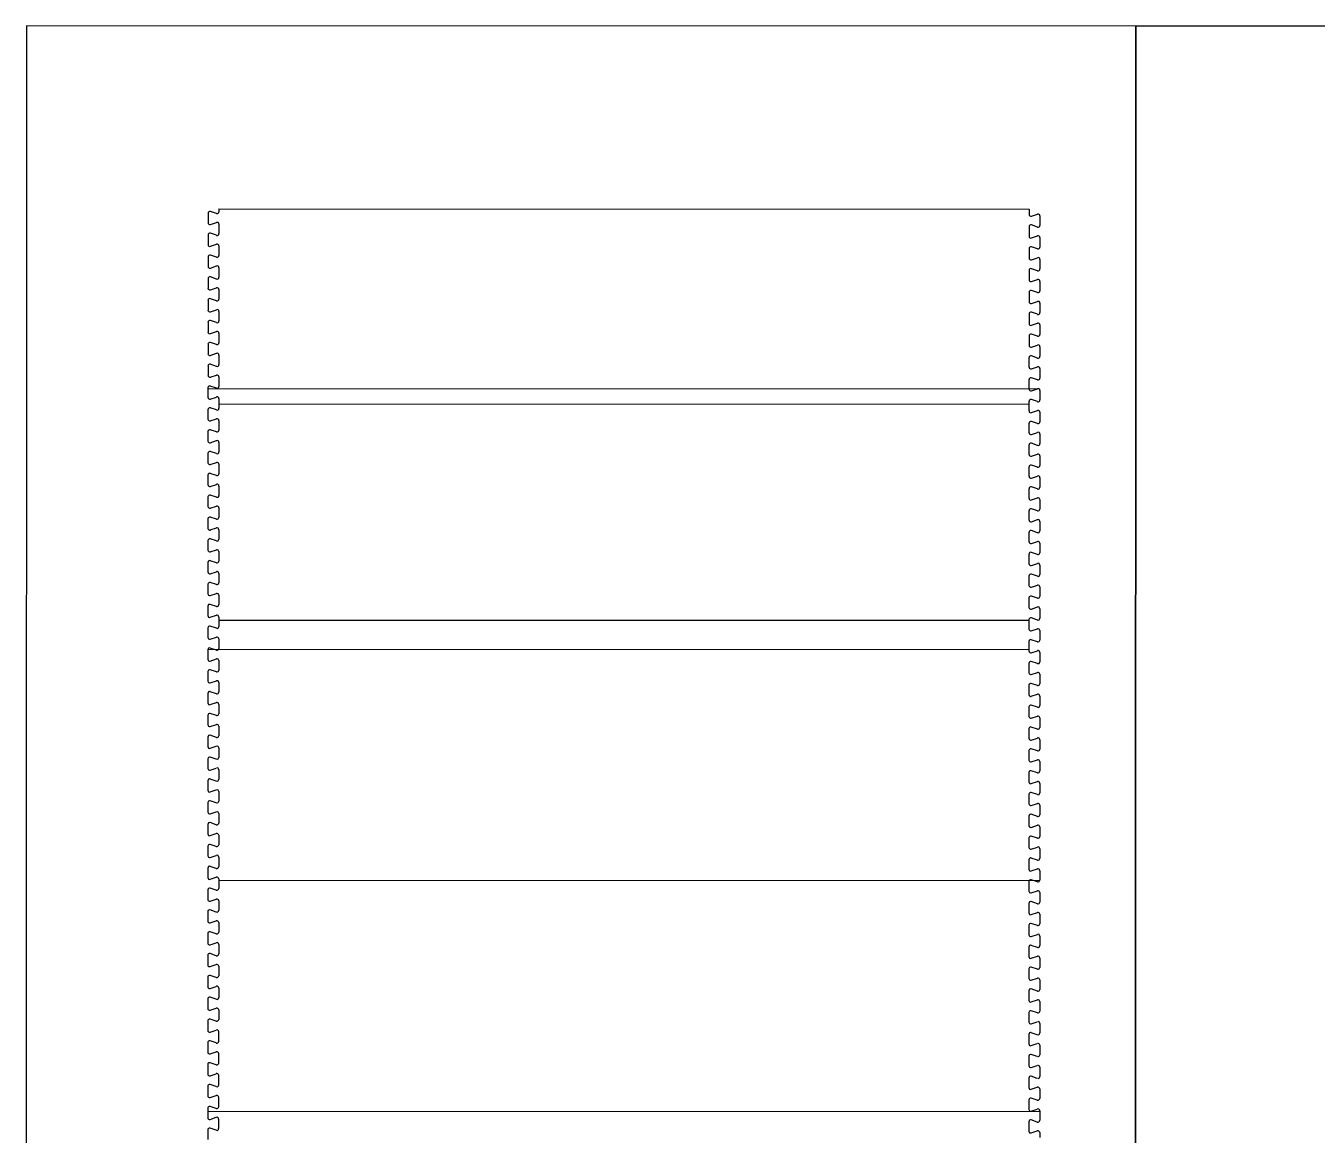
# Model space of a CAD drawing. Extents: x -47.4 to 49.1, y -49.9 to 45.6.
# Drawn here: x 2.61 to 16.58, y 31.89 to 43.9 of the extents above; entities that cross this region are included whole.
import ezdxf

# ---------------------------------------------------------------- set-up
doc = ezdxf.new("R2010")
doc.units = 0
for name, color, linetype in [('CUT', 5, 'CONTINUOUS'), ('DEFAULT', 7, 'CONTINUOUS'), ('SCORE', 1, 'CONTINUOUS')]:
    doc.layers.add(name, color=color, linetype=linetype)

msp = doc.modelspace()

# ---------------------------------------------------------------- linework, layer by layer
at = {"layer": 'CUT'}
for p, q in [((4.699, 41.919), (4.699, 41.887)), ((4.699, 41.919), (13.463, 41.916)), ((13.463, 41.916), (13.463, 41.858)), ((4.581, 41.871), (4.581, 41.769)), ((4.673, 41.868), (4.607, 41.89)), ((4.607, 41.75), (4.673, 41.772)), ((13.489, 41.84), (13.555, 41.862)), ((13.581, 41.843), (13.581, 41.792)), ((13.581, 41.792), (13.581, 41.74)), ((4.581, 41.635), (4.581, 41.532)), ((4.673, 41.632), (4.607, 41.654)), ((4.699, 41.753), (4.699, 41.702)), ((4.699, 41.702), (4.699, 41.65)), ((13.463, 41.725), (13.463, 41.622)), ((13.555, 41.721), (13.489, 41.744)), ((4.607, 41.514), (4.673, 41.536)), ((4.699, 41.517), (4.699, 41.466)), ((13.489, 41.603), (13.555, 41.625)), ((13.555, 41.485), (13.489, 41.507)), ((13.581, 41.607), (13.581, 41.555)), ((13.581, 41.555), (13.581, 41.504)), ((4.581, 41.399), (4.581, 41.296)), ((4.673, 41.396), (4.607, 41.418)), ((4.699, 41.466), (4.699, 41.414)), ((13.463, 41.489), (13.463, 41.386)), ((13.489, 41.367), (13.555, 41.389)), ((13.581, 41.371), (13.581, 41.319)), ((4.607, 41.277), (4.673, 41.3)), ((4.699, 41.281), (4.699, 41.229)), ((4.699, 41.229), (4.699, 41.178)), ((13.463, 41.252), (13.463, 41.15)), ((13.555, 41.249), (13.489, 41.271)), ((13.581, 41.319), (13.581, 41.268)), ((4.581, 41.163), (4.581, 41.06)), ((4.673, 41.159), (4.607, 41.181)), ((13.489, 41.131), (13.555, 41.153)), ((13.581, 41.134), (13.581, 41.083)), ((13.581, 41.083), (13.581, 41.031)), ((4.607, 41.041), (4.673, 41.063)), ((4.673, 40.923), (4.607, 40.945)), ((4.699, 41.045), (4.699, 40.993)), ((4.699, 40.993), (4.699, 40.942)), ((13.463, 41.016), (13.463, 40.913)), ((13.555, 41.013), (13.489, 41.035)), ((4.581, 40.927), (4.581, 40.824)), ((4.607, 40.805), (4.673, 40.827)), ((4.699, 40.808), (4.699, 40.757)), ((13.489, 40.895), (13.555, 40.917)), ((13.555, 40.777), (13.489, 40.799)), ((13.581, 40.898), (13.581, 40.847)), ((13.581, 40.847), (13.581, 40.795)), ((4.581, 40.69), (4.581, 40.587)), ((4.673, 40.687), (4.607, 40.709)), ((4.699, 40.757), (4.699, 40.706)), ((13.463, 40.78), (13.463, 40.677)), ((13.488, 40.658), (13.555, 40.681)), ((13.581, 40.662), (13.581, 40.61)), ((4.607, 40.569), (4.673, 40.591)), ((4.699, 40.572), (4.699, 40.521)), ((4.699, 40.521), (4.699, 40.469)), ((13.463, 40.544), (13.463, 40.441)), ((13.555, 40.54), (13.488, 40.562)), ((13.581, 40.61), (13.581, 40.559)), ((4.581, 40.454), (4.581, 40.351)), ((4.673, 40.451), (4.607, 40.473)), ((13.488, 40.422), (13.555, 40.444)), ((13.581, 40.426), (13.581, 40.374)), ((13.581, 40.374), (13.581, 40.323)), ((4.606, 40.333), (4.673, 40.355)), ((4.673, 40.214), (4.606, 40.237)), ((4.699, 40.336), (4.699, 40.285)), ((4.699, 40.285), (4.699, 40.233)), ((13.462, 40.308), (13.462, 40.205)), ((13.555, 40.304), (13.488, 40.326)), ((4.581, 40.218), (4.581, 40.115)), ((4.606, 40.096), (4.673, 40.118)), ((4.699, 40.1), (4.699, 40.048)), ((13.488, 40.186), (13.555, 40.208)), ((13.581, 40.189), (13.581, 40.138)), ((13.581, 40.138), (13.581, 40.087)), ((4.58, 39.982), (4.58, 39.879)), ((4.673, 39.978), (4.606, 40)), ((4.699, 40.048), (4.699, 39.997)), ((13.462, 40.071), (13.462, 39.968)), ((13.555, 40.068), (13.488, 40.09)), ((13.488, 39.95), (13.555, 39.972)), ((13.58, 39.953), (13.58, 39.902)), ((4.606, 39.86), (4.673, 39.882)), ((4.699, 39.864), (4.699, 39.812)), ((13.462, 39.835), (13.462, 39.732)), ((13.555, 39.832), (13.488, 39.854)), ((13.58, 39.902), (13.58, 39.85)), ((4.58, 39.745), (4.58, 39.643)), ((4.673, 39.742), (4.606, 39.764)), ((4.699, 39.812), (4.699, 39.761)), ((13.488, 39.714), (13.554, 39.736)), ((13.58, 39.717), (13.58, 39.666)), ((4.606, 39.624), (4.673, 39.646)), ((4.698, 39.627), (4.698, 39.576)), ((4.698, 39.576), (4.698, 39.524)), ((13.462, 39.599), (13.462, 39.496)), ((13.554, 39.595), (13.488, 39.618)), ((13.58, 39.666), (13.58, 39.614)), ((4.58, 39.509), (4.58, 39.406)), ((4.673, 39.506), (4.606, 39.528)), ((4.606, 39.388), (4.673, 39.41)), ((13.488, 39.477), (13.554, 39.499)), ((13.58, 39.481), (13.58, 39.429)), ((13.58, 39.429), (13.58, 39.378)), ((4.58, 39.273), (4.58, 39.17)), ((4.672, 39.27), (4.606, 39.292)), ((4.698, 39.391), (4.698, 39.34)), ((4.698, 39.34), (4.698, 39.288)), ((13.462, 39.363), (13.462, 39.26)), ((13.554, 39.359), (13.488, 39.381)), ((13.488, 39.241), (13.554, 39.263)), ((4.606, 39.151), (4.672, 39.174)), ((4.698, 39.155), (4.698, 39.103)), ((13.462, 39.126), (13.462, 39.024)), ((13.554, 39.123), (13.488, 39.145)), ((13.58, 39.245), (13.58, 39.193)), ((13.58, 39.193), (13.58, 39.142)), ((4.58, 39.037), (4.58, 38.934)), ((4.672, 39.033), (4.606, 39.055)), ((4.698, 39.103), (4.698, 39.052)), ((13.488, 39.005), (13.554, 39.027)), ((13.58, 39.008), (13.58, 38.957)), ((4.606, 38.915), (4.672, 38.937)), ((4.698, 38.919), (4.698, 38.867)), ((4.698, 38.867), (4.698, 38.816)), ((13.462, 38.89), (13.462, 38.787)), ((13.554, 38.887), (13.488, 38.909)), ((13.58, 38.957), (13.58, 38.905)), ((4.58, 38.801), (4.58, 38.698)), ((4.672, 38.797), (4.606, 38.819)), ((4.606, 38.679), (4.672, 38.701)), ((13.488, 38.769), (13.554, 38.791)), ((13.58, 38.772), (13.58, 38.721)), ((13.58, 38.721), (13.58, 38.669)), ((4.58, 38.564), (4.58, 38.461)), ((4.672, 38.561), (4.606, 38.583)), ((4.698, 38.682), (4.698, 38.631)), ((4.698, 38.631), (4.698, 38.58)), ((13.462, 38.654), (13.462, 38.551)), ((13.554, 38.651), (13.488, 38.673)), ((4.606, 38.443), (4.672, 38.465)), ((4.698, 38.446), (4.698, 38.395)), ((13.462, 38.418), (13.462, 38.315)), ((13.488, 38.532), (13.554, 38.555)), ((13.554, 38.414), (13.488, 38.436)), ((13.58, 38.536), (13.58, 38.484)), ((13.58, 38.484), (13.58, 38.433)), ((4.58, 38.328), (4.58, 38.225)), ((4.672, 38.325), (4.606, 38.347)), ((4.698, 38.395), (4.698, 38.343)), ((13.488, 38.296), (13.554, 38.318)), ((13.58, 38.3), (13.58, 38.248)), ((4.606, 38.207), (4.672, 38.229)), ((4.698, 38.21), (4.698, 38.159)), ((4.698, 38.159), (4.698, 38.107)), ((13.462, 38.182), (13.462, 38.079)), ((13.554, 38.178), (13.488, 38.2)), ((13.58, 38.248), (13.58, 38.197)), ((4.58, 38.092), (4.58, 37.989)), ((4.672, 38.088), (4.606, 38.111)), ((13.488, 38.06), (13.554, 38.082)), ((13.58, 38.063), (13.58, 38.012)), ((13.58, 38.012), (13.58, 37.961)), ((4.606, 37.97), (4.672, 37.992)), ((4.672, 37.852), (4.606, 37.874)), ((4.698, 37.974), (4.698, 37.922)), ((4.698, 37.922), (4.698, 37.871)), ((13.462, 37.945), (13.462, 37.843)), ((13.554, 37.942), (13.488, 37.964)), ((4.58, 37.856), (4.58, 37.753)), ((4.606, 37.734), (4.672, 37.756)), ((4.698, 37.738), (4.698, 37.686)), ((13.488, 37.824), (13.554, 37.846)), ((13.554, 37.706), (13.488, 37.728)), ((13.58, 37.827), (13.58, 37.776)), ((13.58, 37.776), (13.58, 37.724)), ((4.58, 37.619), (4.58, 37.517)), ((4.672, 37.616), (4.606, 37.638)), ((4.698, 37.686), (4.698, 37.635)), ((13.462, 37.709), (13.462, 37.606)), ((13.488, 37.588), (13.554, 37.61)), ((13.58, 37.591), (13.58, 37.54)), ((4.606, 37.498), (4.672, 37.52)), ((4.698, 37.501), (4.698, 37.45)), ((4.698, 37.45), (4.698, 37.398)), ((13.462, 37.473), (13.462, 37.37)), ((13.554, 37.469), (13.488, 37.492)), ((13.58, 37.54), (13.58, 37.488)), ((4.58, 37.383), (4.58, 37.28)), ((4.672, 37.38), (4.606, 37.402)), ((13.487, 37.351), (13.554, 37.373)), ((13.58, 37.355), (13.58, 37.303)), ((13.58, 37.303), (13.58, 37.252)), ((4.606, 37.262), (4.672, 37.284)), ((4.672, 37.144), (4.606, 37.166)), ((4.698, 37.265), (4.698, 37.214)), ((4.698, 37.214), (4.698, 37.162)), ((13.462, 37.237), (13.462, 37.134)), ((13.554, 37.233), (13.487, 37.255)), ((4.58, 37.147), (4.58, 37.044)), ((4.605, 37.025), (4.672, 37.048)), ((4.698, 37.029), (4.698, 36.977)), ((13.487, 37.115), (13.554, 37.137)), ((13.554, 36.997), (13.487, 37.019)), ((13.58, 37.119), (13.58, 37.067)), ((13.58, 37.067), (13.58, 37.016)), ((4.58, 36.911), (4.58, 36.808)), ((4.672, 36.907), (4.605, 36.929)), ((4.698, 36.977), (4.698, 36.926)), ((13.461, 37), (13.461, 36.898)), ((13.487, 36.879), (13.554, 36.901)), ((13.58, 36.882), (13.58, 36.831)), ((4.605, 36.789), (4.672, 36.811)), ((4.698, 36.793), (4.698, 36.741)), ((4.698, 36.741), (4.698, 36.69)), ((13.461, 36.764), (13.461, 36.661)), ((13.554, 36.761), (13.487, 36.783)), ((13.58, 36.831), (13.58, 36.779)), ((4.579, 36.675), (4.579, 36.572)), ((4.672, 36.671), (4.605, 36.693)), ((13.487, 36.643), (13.554, 36.665)), ((13.579, 36.646), (13.579, 36.595)), ((4.605, 36.553), (4.672, 36.575)), ((4.698, 36.556), (4.698, 36.505)), ((4.698, 36.505), (4.698, 36.454)), ((13.461, 36.528), (13.461, 36.425)), ((13.554, 36.525), (13.487, 36.547)), ((13.579, 36.595), (13.579, 36.543)), ((4.579, 36.438), (4.579, 36.335)), ((4.672, 36.435), (4.605, 36.457)), ((4.605, 36.317), (4.672, 36.339)), ((13.487, 36.407), (13.553, 36.429)), ((13.579, 36.41), (13.579, 36.358)), ((13.579, 36.358), (13.579, 36.307)), ((4.579, 36.202), (4.579, 36.099)), ((4.672, 36.199), (4.605, 36.221)), ((4.697, 36.32), (4.697, 36.269)), ((4.697, 36.269), (4.697, 36.217)), ((13.461, 36.292), (13.461, 36.189)), ((13.553, 36.288), (13.487, 36.31)), ((13.487, 36.17), (13.553, 36.192)), ((4.605, 36.081), (4.671, 36.103)), ((4.697, 36.084), (4.697, 36.033)), ((13.461, 36.056), (13.461, 35.953)), ((13.553, 36.052), (13.487, 36.074)), ((13.579, 36.174), (13.579, 36.122)), ((13.579, 36.122), (13.579, 36.071)), ((4.579, 35.966), (4.579, 35.863)), ((4.671, 35.962), (4.605, 35.985)), ((4.697, 36.033), (4.697, 35.981)), ((13.487, 35.934), (13.553, 35.956)), ((13.579, 35.937), (13.579, 35.886)), ((4.605, 35.844), (4.671, 35.866)), ((4.697, 35.848), (4.697, 35.796)), ((4.697, 35.796), (4.697, 35.745)), ((13.461, 35.819), (13.461, 35.717)), ((13.553, 35.816), (13.487, 35.838)), ((13.579, 35.886), (13.579, 35.835)), ((4.579, 35.73), (4.579, 35.627)), ((4.671, 35.726), (4.605, 35.748)), ((4.605, 35.608), (4.671, 35.63)), ((13.487, 35.698), (13.553, 35.72)), ((13.579, 35.701), (13.579, 35.65)), ((13.579, 35.65), (13.579, 35.598)), ((4.579, 35.493), (4.579, 35.391)), ((4.671, 35.49), (4.605, 35.512)), ((4.697, 35.612), (4.697, 35.56)), ((4.697, 35.56), (4.697, 35.509)), ((13.461, 35.583), (13.461, 35.48)), ((13.553, 35.58), (13.487, 35.602)), ((13.487, 35.462), (13.553, 35.484)), ((4.605, 35.372), (4.671, 35.394)), ((4.697, 35.375), (4.697, 35.324)), ((13.461, 35.347), (13.461, 35.244)), ((13.553, 35.343), (13.487, 35.366)), ((13.579, 35.465), (13.579, 35.414)), ((13.579, 35.414), (13.579, 35.362)), ((4.579, 35.257), (4.579, 35.154)), ((4.671, 35.254), (4.605, 35.276)), ((4.697, 35.324), (4.697, 35.272)), ((13.487, 35.225), (13.553, 35.247)), ((13.579, 35.229), (13.579, 35.177)), ((4.605, 35.136), (4.671, 35.158)), ((4.697, 35.139), (4.697, 35.088)), ((4.697, 35.088), (4.697, 35.036)), ((13.461, 35.111), (13.461, 35.008)), ((13.553, 35.107), (13.487, 35.129)), ((13.579, 35.177), (13.579, 35.126)), ((4.579, 35.021), (4.579, 34.918)), ((4.671, 35.018), (4.605, 35.04)), ((13.487, 34.989), (13.553, 35.011)), ((13.579, 34.993), (13.579, 34.941)), ((13.579, 34.941), (13.579, 34.89)), ((4.579, 34.785), (4.579, 34.682)), ((4.605, 34.9), (4.671, 34.922)), ((4.671, 34.781), (4.605, 34.803)), ((4.697, 34.903), (4.697, 34.851)), ((4.697, 34.851), (4.697, 34.8)), ((13.461, 34.875), (13.461, 34.772)), ((13.553, 34.871), (13.487, 34.893)), ((4.605, 34.663), (4.671, 34.685)), ((4.697, 34.667), (4.697, 34.615)), ((13.487, 34.753), (13.553, 34.775)), ((13.553, 34.635), (13.487, 34.657)), ((13.579, 34.756), (13.579, 34.705)), ((13.579, 34.705), (13.579, 34.654)), ((4.579, 34.549), (4.579, 34.446)), ((4.671, 34.545), (4.605, 34.567)), ((4.697, 34.615), (4.697, 34.564)), ((13.461, 34.638), (13.461, 34.535)), ((13.487, 34.517), (13.553, 34.539)), ((13.579, 34.52), (13.579, 34.469)), ((4.605, 34.427), (4.671, 34.449)), ((4.697, 34.43), (4.697, 34.379)), ((4.697, 34.379), (4.697, 34.328)), ((13.461, 34.402), (13.461, 34.299)), ((13.553, 34.399), (13.487, 34.421)), ((13.579, 34.469), (13.579, 34.417)), ((4.579, 34.312), (4.579, 34.21)), ((4.671, 34.309), (4.605, 34.331)), ((13.487, 34.281), (13.553, 34.303)), ((13.579, 34.284), (13.579, 34.232)), ((13.579, 34.232), (13.579, 34.181)), ((4.605, 34.191), (4.671, 34.213)), ((4.671, 34.073), (4.605, 34.095)), ((4.697, 34.194), (4.697, 34.143)), ((4.697, 34.143), (4.697, 34.091)), ((13.461, 34.166), (13.461, 34.063)), ((13.553, 34.162), (13.487, 34.185)), ((4.579, 34.076), (4.579, 33.973)), ((4.605, 33.955), (4.671, 33.977)), ((4.697, 33.958), (4.697, 33.907)), ((13.486, 34.044), (13.553, 34.066)), ((13.553, 33.926), (13.486, 33.948)), ((13.579, 34.048), (13.579, 33.996)), ((13.579, 33.996), (13.579, 33.945)), ((4.579, 33.84), (4.579, 33.737)), ((4.671, 33.836), (4.605, 33.859)), ((4.697, 33.907), (4.697, 33.855)), ((13.461, 33.93), (13.46, 33.827)), ((13.486, 33.808), (13.553, 33.83)), ((13.579, 33.811), (13.579, 33.76)), ((4.604, 33.718), (4.671, 33.74)), ((4.697, 33.722), (4.697, 33.67)), ((4.697, 33.67), (4.697, 33.619)), ((13.46, 33.693), (13.46, 33.591)), ((13.553, 33.69), (13.486, 33.712)), ((13.579, 33.76), (13.579, 33.709)), ((4.579, 33.604), (4.579, 33.501)), ((4.671, 33.6), (4.604, 33.622)), ((13.486, 33.572), (13.553, 33.594)), ((13.579, 33.575), (13.579, 33.524)), ((4.604, 33.482), (4.671, 33.504)), ((4.697, 33.486), (4.697, 33.434)), ((4.697, 33.434), (4.697, 33.383)), ((13.46, 33.457), (13.46, 33.354)), ((13.553, 33.454), (13.486, 33.476)), ((13.579, 33.524), (13.578, 33.472)), ((4.578, 33.367), (4.578, 33.265)), ((4.671, 33.364), (4.604, 33.386)), ((4.604, 33.246), (4.671, 33.268)), ((4.697, 33.249), (4.697, 33.198)), ((13.486, 33.336), (13.553, 33.358)), ((13.578, 33.339), (13.578, 33.288)), ((13.578, 33.288), (13.578, 33.236)), ((4.578, 33.131), (4.578, 33.028)), ((4.671, 33.128), (4.604, 33.15)), ((4.697, 33.198), (4.697, 33.146)), ((13.46, 33.221), (13.46, 33.118)), ((13.553, 33.218), (13.486, 33.24)), ((13.486, 33.099), (13.552, 33.122)), ((4.604, 33.01), (4.671, 33.032)), ((4.696, 33.013), (4.696, 32.962)), ((13.46, 32.985), (13.46, 32.882)), ((13.552, 32.981), (13.486, 33.003)), ((13.578, 33.103), (13.578, 33.051)), ((13.578, 33.051), (13.578, 33)), ((4.578, 32.895), (4.578, 32.792)), ((4.671, 32.892), (4.604, 32.914)), ((4.696, 32.962), (4.696, 32.91)), ((13.486, 32.863), (13.552, 32.885)), ((13.578, 32.867), (13.578, 32.815)), ((4.604, 32.774), (4.67, 32.796)), ((4.696, 32.777), (4.696, 32.725)), ((4.696, 32.725), (4.696, 32.674)), ((13.46, 32.749), (13.46, 32.646)), ((13.552, 32.745), (13.486, 32.767)), ((13.578, 32.815), (13.578, 32.764)), ((4.578, 32.659), (4.578, 32.556)), ((4.67, 32.655), (4.604, 32.678)), ((4.604, 32.537), (4.67, 32.559)), ((13.486, 32.627), (13.552, 32.649)), ((13.578, 32.63), (13.578, 32.579)), ((13.578, 32.579), (13.578, 32.528)), ((4.578, 32.423), (4.578, 32.32)), ((4.67, 32.419), (4.604, 32.441)), ((4.696, 32.541), (4.696, 32.489)), ((4.696, 32.489), (4.696, 32.438)), ((13.46, 32.512), (13.46, 32.409)), ((13.552, 32.509), (13.486, 32.531)), ((13.486, 32.391), (13.552, 32.413)), ((4.604, 32.301), (4.67, 32.323)), ((4.696, 32.304), (4.696, 32.253)), ((13.46, 32.276), (13.46, 32.173)), ((13.552, 32.273), (13.486, 32.295)), ((13.578, 32.394), (13.578, 32.343)), ((13.578, 32.343), (13.578, 32.291)), ((4.578, 32.186), (4.578, 32.084)), ((13.578, 32.146), (4.578, 32.149)), ((4.67, 32.183), (4.604, 32.205)), ((4.696, 32.253), (4.696, 32.202)), ((13.486, 32.155), (13.552, 32.177)), ((13.578, 32.158), (13.578, 32.107)), ((4.604, 32.065), (4.67, 32.087)), ((4.696, 32.068), (4.696, 32.017)), ((4.696, 32.017), (4.696, 31.965)), ((13.46, 32.04), (13.46, 31.937)), ((13.552, 32.036), (13.486, 32.059)), ((13.578, 32.107), (13.578, 32.055)), ((4.578, 31.95), (4.578, 31.847)), ((4.67, 31.947), (4.604, 31.969)), ((13.486, 31.918), (13.552, 31.94)), ((13.578, 31.922), (13.578, 31.87))]:
    msp.add_line(p, q, dxfattribs=at)
for centre, start, end in [((4.601, 41.871), 71.5476, 179.9825), ((4.679, 41.887), 251.5476, 359.9825), ((4.679, 41.753), 359.9825, 108.4175), ((13.483, 41.858), 179.9825, 288.4175), ((13.561, 41.843), 359.9825, 108.4175), ((4.601, 41.769), 179.9825, 288.4175), ((4.601, 41.635), 71.5476, 179.9825), ((4.679, 41.65), 251.5476, 359.9825), ((13.483, 41.725), 71.5476, 179.9825), ((13.561, 41.74), 251.5476, 359.9825), ((4.601, 41.532), 179.9825, 288.4175), ((4.679, 41.517), 359.9825, 108.4175), ((13.483, 41.622), 179.9825, 288.4175), ((13.483, 41.489), 71.5476, 179.9825), ((13.561, 41.607), 359.9825, 108.4175), ((13.561, 41.504), 251.5476, 359.9825), ((4.601, 41.399), 71.5476, 179.9825), ((4.679, 41.414), 251.5476, 359.9825), ((13.482, 41.386), 179.9825, 288.4175), ((13.561, 41.371), 359.9825, 108.4175), ((4.601, 41.296), 179.9825, 288.4175), ((4.679, 41.281), 359.9825, 108.4175), ((13.482, 41.252), 71.5476, 179.9825), ((13.561, 41.268), 251.5476, 359.9825), ((4.601, 41.163), 71.5476, 179.9825), ((4.679, 41.178), 251.5476, 359.9825), ((13.482, 41.15), 179.9825, 288.4175), ((13.561, 41.134), 359.9825, 108.4175), ((4.6, 41.06), 179.9825, 288.4175), ((4.6, 40.927), 71.5476, 179.9825), ((4.679, 41.045), 359.9825, 108.4175), ((4.679, 40.942), 251.5476, 359.9825), ((13.482, 41.016), 71.5476, 179.9825), ((13.561, 41.031), 251.5476, 359.9825), ((4.6, 40.824), 179.9825, 288.4175), ((4.679, 40.808), 359.9825, 108.4175), ((13.482, 40.913), 179.9825, 288.4175), ((13.482, 40.78), 71.5476, 179.9825), ((13.561, 40.898), 359.9825, 108.4175), ((13.561, 40.795), 251.5476, 359.9825), ((4.6, 40.69), 71.5476, 179.9825), ((4.679, 40.706), 251.5476, 359.9825), ((13.482, 40.677), 179.9825, 288.4175), ((13.561, 40.662), 359.9825, 108.4175), ((4.6, 40.587), 179.9825, 288.4175), ((4.679, 40.572), 359.9825, 108.4175), ((13.482, 40.544), 71.5476, 179.9825), ((13.561, 40.559), 251.5476, 359.9825), ((4.6, 40.454), 71.5476, 179.9825), ((4.679, 40.469), 251.5476, 359.9825), ((13.482, 40.441), 179.9825, 288.4175), ((13.561, 40.426), 359.9825, 108.4175), ((4.6, 40.351), 179.9825, 288.4175), ((4.6, 40.218), 71.5476, 179.9825), ((4.679, 40.336), 359.9825, 108.4175), ((4.679, 40.233), 251.5476, 359.9825), ((13.482, 40.308), 71.5476, 179.9825), ((13.561, 40.323), 251.5476, 359.9825), ((4.6, 40.115), 179.9825, 288.4175), ((4.679, 40.1), 359.9825, 108.4175), ((13.482, 40.205), 179.9825, 288.4175), ((13.561, 40.189), 359.9825, 108.4175), ((4.6, 39.982), 71.5476, 179.9825), ((4.679, 39.997), 251.5476, 359.9825), ((13.482, 40.071), 71.5476, 179.9825), ((13.482, 39.968), 179.9825, 288.4175), ((13.561, 40.087), 251.5476, 359.9825), ((13.561, 39.953), 359.9825, 108.4175), ((4.6, 39.879), 179.9825, 288.4175), ((4.679, 39.864), 359.9825, 108.4175), ((13.482, 39.835), 71.5476, 179.9825), ((13.561, 39.85), 251.5476, 359.9825), ((4.6, 39.745), 71.5476, 179.9825), ((4.679, 39.761), 251.5476, 359.9825), ((13.482, 39.732), 179.9825, 288.4175), ((13.561, 39.717), 359.9825, 108.4175), ((4.6, 39.643), 179.9825, 288.4175), ((4.679, 39.627), 359.9825, 108.4175), ((13.482, 39.599), 71.5476, 179.9825), ((13.561, 39.614), 251.5476, 359.9825), ((4.6, 39.509), 71.5476, 179.9825), ((4.6, 39.406), 179.9825, 288.4175), ((4.679, 39.524), 251.5476, 359.9825), ((4.679, 39.391), 359.9825, 108.4175), ((13.482, 39.496), 179.9825, 288.4175), ((13.561, 39.481), 359.9825, 108.4175), ((4.6, 39.273), 71.5476, 179.9825), ((4.679, 39.288), 251.5476, 359.9825), ((13.482, 39.363), 71.5476, 179.9825), ((13.482, 39.26), 179.9825, 288.4175), ((13.561, 39.378), 251.5476, 359.9825), ((13.561, 39.245), 359.9825, 108.4175), ((4.6, 39.17), 179.9825, 288.4175), ((4.679, 39.155), 359.9825, 108.4175), ((13.482, 39.126), 71.5476, 179.9825), ((13.561, 39.142), 251.5476, 359.9825), ((4.6, 39.037), 71.5476, 179.9825), ((4.679, 39.052), 251.5476, 359.9825), ((13.482, 39.024), 179.9825, 288.4175), ((13.561, 39.008), 359.9825, 108.4175), ((4.6, 38.934), 179.9825, 288.4175), ((4.679, 38.919), 359.9825, 108.4175), ((13.482, 38.89), 71.5476, 179.9825), ((13.56, 38.905), 251.5476, 359.9825), ((4.6, 38.801), 71.5476, 179.9825), ((4.6, 38.698), 179.9825, 288.4175), ((4.679, 38.816), 251.5476, 359.9825), ((4.679, 38.682), 359.9825, 108.4175), ((13.482, 38.787), 179.9825, 288.4175), ((13.56, 38.772), 359.9825, 108.4175), ((4.6, 38.564), 71.5476, 179.9825), ((4.678, 38.58), 251.5476, 359.9825), ((13.482, 38.654), 71.5476, 179.9825), ((13.56, 38.669), 251.5476, 359.9825), ((4.6, 38.461), 179.9825, 288.4175), ((4.678, 38.446), 359.9825, 108.4175), ((13.482, 38.551), 179.9825, 288.4175), ((13.482, 38.418), 71.5476, 179.9825), ((13.56, 38.536), 359.9825, 108.4175), ((13.56, 38.433), 251.5476, 359.9825), ((4.6, 38.328), 71.5476, 179.9825), ((4.678, 38.343), 251.5476, 359.9825), ((13.482, 38.315), 179.9825, 288.4175), ((13.56, 38.3), 359.9825, 108.4175), ((4.6, 38.225), 179.9825, 288.4175), ((4.678, 38.21), 359.9825, 108.4175), ((13.482, 38.182), 71.5476, 179.9825), ((13.56, 38.197), 251.5476, 359.9825), ((4.6, 38.092), 71.5476, 179.9825), ((4.678, 38.107), 251.5476, 359.9825), ((13.481, 38.079), 179.9825, 288.4175), ((13.56, 38.063), 359.9825, 108.4175), ((4.6, 37.989), 179.9825, 288.4175), ((4.6, 37.856), 71.5476, 179.9825), ((4.678, 37.974), 359.9825, 108.4175), ((4.678, 37.871), 251.5476, 359.9825), ((13.481, 37.945), 71.5476, 179.9825), ((13.56, 37.961), 251.5476, 359.9825), ((4.599, 37.753), 179.9825, 288.4175), ((4.678, 37.738), 359.9825, 108.4175), ((13.481, 37.843), 179.9825, 288.4175), ((13.481, 37.709), 71.5476, 179.9825), ((13.56, 37.827), 359.9825, 108.4175), ((13.56, 37.724), 251.5476, 359.9825), ((4.599, 37.619), 71.5476, 179.9825), ((4.678, 37.635), 251.5476, 359.9825), ((13.481, 37.606), 179.9825, 288.4175), ((13.56, 37.591), 359.9825, 108.4175), ((4.599, 37.517), 179.9825, 288.4175), ((4.678, 37.501), 359.9825, 108.4175), ((13.481, 37.473), 71.5476, 179.9825), ((13.56, 37.488), 251.5476, 359.9825), ((4.599, 37.383), 71.5476, 179.9825), ((4.678, 37.398), 251.5476, 359.9825), ((13.481, 37.37), 179.9825, 288.4175), ((13.56, 37.355), 359.9825, 108.4175), ((4.599, 37.28), 179.9825, 288.4175), ((4.599, 37.147), 71.5476, 179.9825), ((4.678, 37.265), 359.9825, 108.4175), ((4.678, 37.162), 251.5476, 359.9825), ((13.481, 37.237), 71.5476, 179.9825), ((13.56, 37.252), 251.5476, 359.9825), ((4.599, 37.044), 179.9825, 288.4175), ((4.678, 37.029), 359.9825, 108.4175), ((13.481, 37), 71.5476, 179.9825), ((13.481, 37.134), 179.9825, 288.4175), ((13.56, 37.119), 359.9825, 108.4175), ((4.599, 36.911), 71.5476, 179.9825), ((4.678, 36.926), 251.5476, 359.9825), ((13.481, 36.898), 179.9825, 288.4175), ((13.56, 37.016), 251.5476, 359.9825), ((13.56, 36.882), 359.9825, 108.4175), ((4.599, 36.808), 179.9825, 288.4175), ((4.678, 36.793), 359.9825, 108.4175), ((13.481, 36.764), 71.5476, 179.9825), ((13.56, 36.779), 251.5476, 359.9825), ((4.599, 36.675), 71.5476, 179.9825), ((4.678, 36.69), 251.5476, 359.9825), ((13.481, 36.661), 179.9825, 288.4175), ((13.56, 36.646), 359.9825, 108.4175), ((4.599, 36.572), 179.9825, 288.4175), ((4.678, 36.556), 359.9825, 108.4175), ((13.481, 36.528), 71.5476, 179.9825), ((13.56, 36.543), 251.5476, 359.9825), ((4.599, 36.438), 71.5476, 179.9825), ((4.599, 36.335), 179.9825, 288.4175), ((4.678, 36.454), 251.5476, 359.9825), ((4.678, 36.32), 359.9825, 108.4175), ((13.481, 36.425), 179.9825, 288.4175), ((13.56, 36.41), 359.9825, 108.4175), ((4.599, 36.202), 71.5476, 179.9825), ((4.678, 36.217), 251.5476, 359.9825), ((13.481, 36.292), 71.5476, 179.9825), ((13.481, 36.189), 179.9825, 288.4175), ((13.56, 36.307), 251.5476, 359.9825), ((13.56, 36.174), 359.9825, 108.4175), ((4.599, 36.099), 179.9825, 288.4175), ((4.678, 36.084), 359.9825, 108.4175), ((13.481, 36.056), 71.5476, 179.9825), ((13.56, 36.071), 251.5476, 359.9825), ((4.599, 35.966), 71.5476, 179.9825), ((4.678, 35.981), 251.5476, 359.9825), ((13.481, 35.953), 179.9825, 288.4175), ((13.56, 35.937), 359.9825, 108.4175), ((4.599, 35.863), 179.9825, 288.4175), ((4.678, 35.848), 359.9825, 108.4175), ((13.481, 35.819), 71.5476, 179.9825), ((13.56, 35.835), 251.5476, 359.9825), ((4.599, 35.73), 71.5476, 179.9825), ((4.599, 35.627), 179.9825, 288.4175), ((4.678, 35.745), 251.5476, 359.9825), ((4.678, 35.612), 359.9825, 108.4175), ((13.481, 35.717), 179.9825, 288.4175), ((13.559, 35.701), 359.9825, 108.4175), ((4.599, 35.493), 71.5476, 179.9825), ((4.678, 35.509), 251.5476, 359.9825), ((13.481, 35.583), 71.5476, 179.9825), ((13.559, 35.598), 251.5476, 359.9825), ((13.559, 35.465), 359.9825, 108.4175), ((4.599, 35.391), 179.9825, 288.4175), ((4.678, 35.375), 359.9825, 108.4175), ((13.481, 35.48), 179.9825, 288.4175), ((13.481, 35.347), 71.5476, 179.9825), ((13.559, 35.362), 251.5476, 359.9825), ((4.599, 35.257), 71.5476, 179.9825), ((4.677, 35.272), 251.5476, 359.9825), ((13.481, 35.244), 179.9825, 288.4175), ((13.559, 35.229), 359.9825, 108.4175), ((4.599, 35.154), 179.9825, 288.4175), ((4.677, 35.139), 359.9825, 108.4175), ((13.481, 35.111), 71.5476, 179.9825), ((13.559, 35.126), 251.5476, 359.9825), ((4.599, 35.021), 71.5476, 179.9825), ((4.677, 35.036), 251.5476, 359.9825), ((13.481, 35.008), 179.9825, 288.4175), ((13.559, 34.993), 359.9825, 108.4175), ((4.599, 34.918), 179.9825, 288.4175), ((4.599, 34.785), 71.5476, 179.9825), ((4.677, 34.903), 359.9825, 108.4175), ((4.677, 34.8), 251.5476, 359.9825), ((13.481, 34.875), 71.5476, 179.9825), ((13.559, 34.89), 251.5476, 359.9825), ((4.599, 34.682), 179.9825, 288.4175), ((4.677, 34.667), 359.9825, 108.4175), ((13.48, 34.772), 179.9825, 288.4175), ((13.48, 34.638), 71.5476, 179.9825), ((13.559, 34.756), 359.9825, 108.4175), ((13.559, 34.654), 251.5476, 359.9825), ((4.599, 34.549), 71.5476, 179.9825), ((4.677, 34.564), 251.5476, 359.9825), ((13.48, 34.535), 179.9825, 288.4175), ((13.559, 34.52), 359.9825, 108.4175), ((4.598, 34.446), 179.9825, 288.4175), ((4.677, 34.43), 359.9825, 108.4175), ((13.48, 34.402), 71.5476, 179.9825), ((13.559, 34.417), 251.5476, 359.9825), ((4.598, 34.312), 71.5476, 179.9825), ((4.677, 34.328), 251.5476, 359.9825), ((13.48, 34.299), 179.9825, 288.4175), ((13.559, 34.284), 359.9825, 108.4175), ((4.598, 34.21), 179.9825, 288.4175), ((4.598, 34.076), 71.5476, 179.9825), ((4.677, 34.194), 359.9825, 108.4175), ((4.677, 34.091), 251.5476, 359.9825), ((13.48, 34.166), 71.5476, 179.9825), ((13.559, 34.181), 251.5476, 359.9825), ((4.598, 33.973), 179.9825, 288.4175), ((4.677, 33.958), 359.9825, 108.4175), ((13.48, 34.063), 179.9825, 288.4175), ((13.48, 33.93), 71.5476, 179.9825), ((13.559, 34.048), 359.9825, 108.4175), ((4.598, 33.84), 71.5476, 179.9825), ((4.677, 33.855), 251.5476, 359.9825), ((13.48, 33.827), 179.9825, 288.4175), ((13.559, 33.945), 251.5476, 359.9825), ((13.559, 33.811), 359.9825, 108.4175), ((4.598, 33.737), 179.9825, 288.4175), ((4.677, 33.722), 359.9825, 108.4175), ((13.48, 33.693), 71.5476, 179.9825), ((13.559, 33.709), 251.5476, 359.9825), ((4.598, 33.604), 71.5476, 179.9825), ((4.677, 33.619), 251.5476, 359.9825), ((13.48, 33.591), 179.9825, 288.4175), ((13.559, 33.575), 359.9825, 108.4175), ((4.598, 33.367), 71.5476, 179.9825), ((4.598, 33.501), 179.9825, 288.4175), ((4.677, 33.486), 359.9825, 108.4175), ((13.48, 33.457), 71.5476, 179.9825), ((13.559, 33.472), 251.5476, 359.9825), ((4.598, 33.265), 179.9825, 288.4175), ((4.677, 33.383), 251.5476, 359.9825), ((4.677, 33.249), 359.9825, 108.4175), ((13.48, 33.354), 179.9825, 288.4175), ((13.559, 33.339), 359.9825, 108.4175), ((4.598, 33.131), 71.5476, 179.9825), ((4.677, 33.146), 251.5476, 359.9825), ((13.48, 33.221), 71.5476, 179.9825), ((13.48, 33.118), 179.9825, 288.4175), ((13.559, 33.103), 359.9825, 108.4175), ((13.559, 33.236), 251.5476, 359.9825), ((4.598, 33.028), 179.9825, 288.4175), ((4.677, 33.013), 359.9825, 108.4175), ((13.48, 32.985), 71.5476, 179.9825), ((13.559, 33), 251.5476, 359.9825), ((4.598, 32.895), 71.5476, 179.9825), ((4.677, 32.91), 251.5476, 359.9825), ((13.48, 32.882), 179.9825, 288.4175), ((13.559, 32.867), 359.9825, 108.4175), ((4.598, 32.792), 179.9825, 288.4175), ((4.677, 32.777), 359.9825, 108.4175), ((13.48, 32.749), 71.5476, 179.9825), ((13.559, 32.764), 251.5476, 359.9825), ((4.598, 32.659), 71.5476, 179.9825), ((4.598, 32.556), 179.9825, 288.4175), ((4.677, 32.674), 251.5476, 359.9825), ((4.677, 32.541), 359.9825, 108.4175), ((13.48, 32.646), 179.9825, 288.4175), ((13.559, 32.63), 359.9825, 108.4175), ((4.598, 32.423), 71.5476, 179.9825), ((4.677, 32.438), 251.5476, 359.9825), ((13.48, 32.512), 71.5476, 179.9825), ((13.48, 32.409), 179.9825, 288.4175), ((13.559, 32.528), 251.5476, 359.9825), ((13.558, 32.394), 359.9825, 108.4175), ((4.598, 32.32), 179.9825, 288.4175), ((4.677, 32.304), 359.9825, 108.4175), ((13.48, 32.276), 71.5476, 179.9825), ((13.558, 32.291), 251.5476, 359.9825), ((4.598, 32.186), 71.5476, 179.9825), ((4.677, 32.202), 251.5476, 359.9825), ((13.48, 32.173), 179.9825, 288.4175), ((13.558, 32.158), 359.9825, 108.4175), ((4.598, 32.084), 179.9825, 288.4175), ((4.676, 32.068), 359.9825, 108.4175), ((13.48, 32.04), 71.5476, 179.9825), ((13.558, 32.055), 251.5476, 359.9825), ((4.598, 31.95), 71.5476, 179.9825), ((4.676, 31.965), 251.5476, 359.9825), ((13.48, 31.937), 179.9825, 288.4175), ((13.558, 31.922), 359.9825, 108.4175)]:
    msp.add_arc(centre, 0.0197, start, end, dxfattribs=at)
at = {"layer": 'DEFAULT'}
for p, q in [((2.617, 43.899), (2.61, 19.899)), ((14.617, 43.896), (2.617, 43.899)), ((14.61, 19.896), (14.617, 43.896)), ((14.617, 43.896), (14.61, 19.896)), ((26.617, 43.892), (14.617, 43.896))]:
    msp.add_line(p, q, dxfattribs=at)
at = {"layer": 'SCORE'}
for p, q in [((13.576, 39.966), (4.58, 39.969)), ((4.699, 39.809), (13.462, 39.806)), ((4.698, 37.469), (13.462, 37.466)), ((13.462, 37.146), (4.58, 37.149)), ((13.577, 34.646), (4.697, 34.649))]:
    msp.add_line(p, q, dxfattribs=at)

doc.saveas('drawing.dxf')
